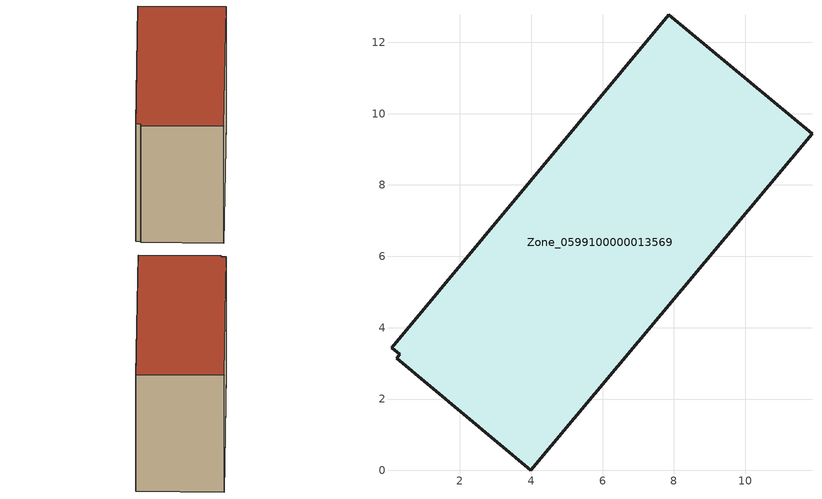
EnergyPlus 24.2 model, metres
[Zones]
Zone_0599100000013569
 floor ground (C_G): 0.23,3.15 0.31,3.25 0.09,3.44 7.86,12.78 11.87,9.43 3.99,0 z0
 wall outside (C_F): 11.87,9.43 7.86,12.78 0.09,3.44 0.31,3.25 0.23,3.15 3.99,0 11.87,9.43 z0:8.44
 roof outside (C_R): 0.31,3.25 0.23,3.15 3.99,0 11.87,9.43 7.86,12.78 0.09,3.44 z8.44
[BUILDING]
Pand.0599100000013569: North Axis=0; Terrain=City; Loads Convergence Tolerance Value=0.04; Temperature Convergence Tolerance Value=0.4; Solar Distribution=FullExterior; Maximum Number of Warmup Days=25; Minimum Number of Warmup Days=1
[Site:Location]
Rotterdam.The.Hague.AP_ZH_NLD Design_Conditions: Latitude=51.96; Longitude=4.45; Time Zone=1; Elevation=-4.5
[SITE:GROUNDTEMPERATURE:BUILDINGSURFACE]
18, 18, 18, 18, 18, 18, 18, 18, 18, 18, 18, 18
[MATERIAL] Thermal Absorptance=0.9; Solar Absorptance=0.7; Visible Absorptance=0.7
Name | Roughness | Thickness | Conductivity | Density | Specific Heat
G.TC.1946 | MediumSmooth | 0.15 | 1 | 540 | 1210
F.TC.1946 | Rough | 0.3 | 0.857143 | 1920 | 840
R.TC.1946 | MediumRough | 0.2 | 0.909091 | 1500 | 1000
[CONSTRUCTION]
C_G: G.TC.1946
C_F: F.TC.1946
C_R: R.TC.1946
[ZONE]
Zone_0599100000013569: Type=1; Multiplier=1; Ceiling Height=Autocalculate; Volume=Autocalculate; Floor Area=autocalculate; Part of Total Floor Area=Yes
[ZONEINFILTRATION:DESIGNFLOWRATE]
Infil_Zone_0599100000013569: Zone or ZoneList or Space or SpaceList=Zone_0599100000013569; Schedule=AlwaysOn; Design Flow Rate Calculation Method=Flow/Area; Flow Rate per Floor Area=0.003; Constant Term Coefficient=1; Temperature Term Coefficient=0; Velocity Term Coefficient=0; Velocity Squared Term Coefficient=0
[HVACTEMPLATE:ZONE:IDEALLOADSAIRSYSTEM]
Zone_0599100000013569: Maximum Heating Supply Air Temperature=50; Minimum Cooling Supply Air Temperature=13; Maximum Heating Supply Air Humidity Ratio=0.0156; Minimum Cooling Supply Air Humidity Ratio=0.0077; Heating Limit=NoLimit; Cooling Limit=NoLimit; Dehumidification Control Type=ConstantSensibleHeatRatio; Cooling Sensible Heat Ratio=0.7; Dehumidification Setpoint=60; Humidification Control Type=None; Humidification Setpoint=30; Outdoor Air Method=None; Outdoor Air Flow Rate per Person=0.00944; Outdoor Air Flow Rate per Zone Floor Area=0; Outdoor Air Flow Rate per Zone=0; Demand Controlled Ventilation Type=None; Outdoor Air Economizer Type=NoEconomizer; Heat Recovery Type=None; Sensible Heat Recovery Effectiveness=0.7; Latent Heat Recovery Effectiveness=0.65
[ZONECONTROL:THERMOSTAT]
ThermostatControl_Zone_0599100000013569: Zone or ZoneList=Zone_0599100000013569; Control Type Schedule=DualSetpointControlType; Control 1=Thermostat_Zone_0599100000013569; Temperature Difference Between Cutout And Setpoint=0
[THERMOSTATSETPOINT:DUALSETPOINT]
Thermostat_Zone_0599100000013569: Heating Setpoint Temperature Schedule=HeatingSetpoint_Zone_0599100000013569; Cooling Setpoint Temperature Schedule=CoolingSetpoint_Zone_0599100000013569
[SCHEDULE:COMPACT]
HeatingSetpoint_Zone_0599100000013569: Through: 12/31, For: AllDays, Until: 24:00, 21
CoolingSetpoint_Zone_0599100000013569: Through: 12/31, For: AllDays, Until: 24:00, 24
DualSetpointControlType: Through: 12/31, For: AllDays, Until: 24:00, 4
AlwaysOn: Through: 12/31, For: AllDays, Until: 24:00, 1
